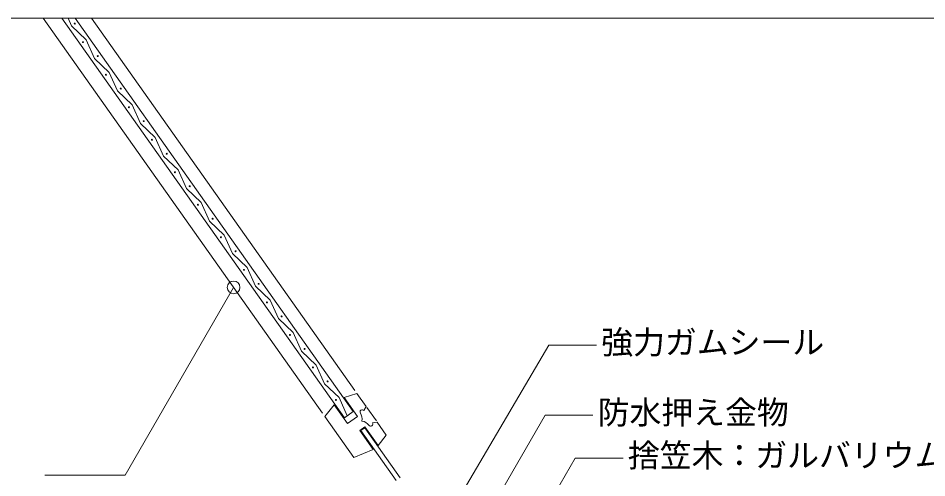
# Model space of a CAD drawing. Units: millimetres, scale not verified. Extents: x -1380 to 1380, y -955 to 955.
# Drawn here: x -743 to -173, y 252 to 540 of the extents above; entities that cross this region are included whole.
import ezdxf
from ezdxf.enums import TextEntityAlignment as Align

# ---------------------------------------------------------------- set-up
doc = ezdxf.new("R2010")
doc.units = ezdxf.units.MM
doc.header["$LTSCALE"] = 3
for name, color, linetype, lineweight in [('0-0_0', 7, 'Continuous', 18), ('0-4_MOJI', 7, 'Continuous', 18), ('0-C_zatu', 6, 'Continuous', 18)]:
    doc.layers.add(name, color=color, linetype=linetype, lineweight=lineweight)
doc.styles.add('ＭＳ ゴシック', font='')
doc.styles.get('ＭＳ ゴシック').set_extended_font_data('MS Gothic')

msp = doc.modelspace()

# ---------------------------------------------------------------- linework, layer by layer
at = {"layer": '0-0_0'}
msp.add_lwpolyline([(-900.265, -659.774), (899.735, -659.774), (899.735, 540.226), (-900.265, 540.226)], close=True, dxfattribs=at)
at = {"layer": '0-4_MOJI'}
for points in [[(-726.598, 253.501), (-676.16, 253.501), (-608.173, 371.257)], [(-380.389, 335.126), (-410.389, 335.126), (-509.548, 166.427)], [(-382.649, 291.139), (-412.649, 291.139), (-480.636, 173.383)], [(-363.666, 264.173), (-393.666, 264.173), (-456.545, 155.262)]]:
    msp.add_lwpolyline(points, dxfattribs=at)
msp.add_circle((-608.173, 371.257), 4, dxfattribs=at)
at = {"layer": '0-C_zatu'}
for p, q in [((-552.325, 292.288), (-727.67, 540.226)), ((-716.035, 540.226), (-538.65, 289.404)), ((-712.127, 540.226), (-709.973, 535.379)), ((-707.706, 540.226), (-533.098, 293.331)), ((-532.077, 306.608), (-697.295, 540.226)), ((-700.714, 526.616), (-709.973, 535.379)), ((-700.714, 526.616), (-695.538, 514.967)), ((-686.279, 506.205), (-695.538, 514.967)), ((-686.279, 506.205), (-681.103, 494.556)), ((-671.844, 485.794), (-681.103, 494.556)), ((-671.844, 485.794), (-666.667, 474.144)), ((-657.409, 465.382), (-666.667, 474.144)), ((-657.409, 465.382), (-652.232, 453.733)), ((-642.973, 444.971), (-652.232, 453.733)), ((-642.973, 444.971), (-637.797, 433.322)), ((-628.538, 424.559), (-637.797, 433.322)), ((-628.538, 424.559), (-623.362, 412.91)), ((-614.103, 404.148), (-623.362, 412.91)), ((-614.103, 404.148), (-608.927, 392.499)), ((-599.668, 383.737), (-608.927, 392.499)), ((-599.668, 383.737), (-594.491, 372.087)), ((-585.233, 363.325), (-594.491, 372.087)), ((-585.233, 363.325), (-580.056, 351.676)), ((-570.797, 342.914), (-580.056, 351.676)), ((-570.797, 342.914), (-565.621, 331.265)), ((-556.362, 322.502), (-565.621, 331.265)), ((-556.362, 322.502), (-551.186, 310.853)), ((-541.927, 302.091), (-551.186, 310.853)), ((-530.778, 304.77), (-538.753, 302.192)), ((-525.004, 296.606), (-530.778, 304.77)), ((-550.881, 290.247), (-545.121, 297.689)), ((-536.749, 285.85), (-545.121, 297.689)), ((-541.927, 302.091), (-536.854, 290.675)), ((-530.38, 290.354), (-538.753, 302.192)), ((-538.65, 289.404), (-533.098, 293.331)), ((-526.388, 293.973), (-525.004, 296.606)), ((-518.561, 287.496), (-524.518, 295.919)), ((-536.749, 285.85), (-530.375, 290.357)), ((-521.018, 286.381), (-518.075, 286.808)), ((-529.027, 281.512), (-525.761, 283.822)), ((-520.602, 269.599), (-529.027, 281.512)), ((-528.33, 281.393), (-525.881, 283.125)), ((-506.165, 250.051), (-528.33, 281.393)), ((-503.716, 251.784), (-525.881, 283.125)), ((-525.761, 283.822), (-517.389, 271.984))]:
    msp.add_line(p, q, dxfattribs=at)
for points in [[(-520.602, 269.599), (-532.693, 264.528), (-550.881, 290.247)], [(-517.389, 271.984), (-512.301, 278.644), (-518.075, 286.808)]]:
    msp.add_lwpolyline(points, dxfattribs=at)
for centre in [(-707.932, 536.822), (-702.755, 525.173), (-693.497, 516.411), (-688.32, 504.761), (-679.062, 495.999), (-673.885, 484.35), (-664.626, 475.588), (-659.45, 463.939), (-650.191, 455.176), (-645.015, 443.527), (-635.756, 434.765), (-630.579, 423.116), (-621.321, 414.354), (-616.144, 402.704), (-606.885, 393.942), (-601.709, 382.293), (-592.45, 373.531), (-587.274, 361.882), (-578.015, 353.119), (-572.839, 341.47), (-563.58, 332.708), (-558.403, 321.059), (-549.145, 312.297), (-543.968, 300.648)]:
    msp.add_circle(centre, 0.3, dxfattribs=at)
for centre, radius, start, end in [((-527.49, 293.194), 1.35, 35.25829, 214.5803), ((-534.479, 288.626), 7, 350.20106, 32.89947), ((-528.756, 280.534), 7, 37.63748, 80.33589), ((-522.12, 285.601), 1.35, 215.95664, 35.27866)]:
    msp.add_arc(centre, radius, start, end, dxfattribs=at)

# ---------------------------------------------------------------- texts
at = {"layer": '0-4_MOJI', "style": 'ＭＳ ゴシック'}
for s, p in [('強力ガムシール', (-377.389, 325.126)), ('防水押え金物', (-379.649, 281.139)), ('捨笠木：ガルバリウム鋼板素地(t=0.5以上)', (-360.666, 254.173))]:
    msp.add_text(s, height=14.66, dxfattribs=at).set_placement(p, align=Align.BOTTOM_LEFT)

doc.saveas('drawing.dxf')
